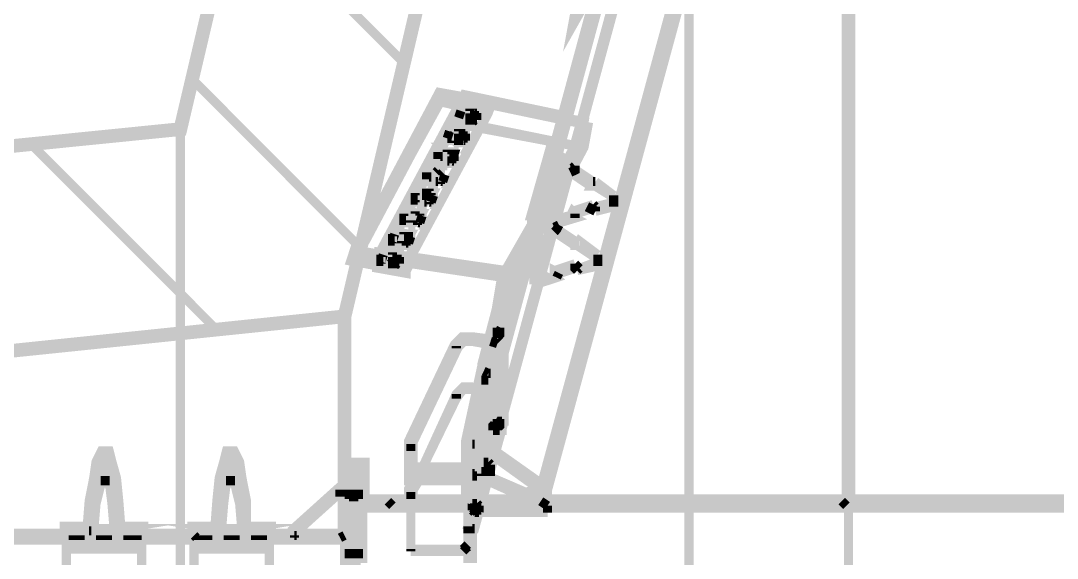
# Model space of a CAD drawing. Extents: x 0.1 to 11.6, y 0.3 to 16.2.
# Drawn here: x 7.853 to 8.611, y 12.102 to 12.494 of the extents above; entities that cross this region are included whole.
import ezdxf

# ---------------------------------------------------------------- set-up
doc = ezdxf.new("R2010")
doc.units = 0
doc.header["$MEASUREMENT"] = 0

msp = doc.modelspace()

# ---------------------------------------------------------------- linework, layer by layer
at = {"color": 0}
for points, const_width in [([(9.91835, 12.2217), (9.91835, 14.365), (9.16, 14.365), (9.16, 13.995), (8.34169, 13.995), (7.97, 12.415), (7.57167, 12.375), (7.57167, 11.8117), (7.97, 11.7717), (8.34169, 10.19), (9.16, 10.19), (9.16, 9.82167), (9.91835, 9.82167), (9.91835, 11.9633)], 0.01), ([(8.09, 12.2783), (8.45833, 13.8483)], 0.01), ([(8.19499, 12.1816), (8.19168, 12.1833), (8.18832, 12.195), (8.19, 12.1967), (8.55832, 13.5517), (8.56168, 13.5483)], 0.01), ([(8.55832, 13.5517), (8.55664, 13.5517), (8.18832, 12.195)], 0.01), ([(8.60499, 13.5167), (8.23335, 12.1533)], 0.006667), ([(8.23335, 12.1517), (8.60499, 13.515)], 0.006667), ([(8.60667, 13.515), (8.23503, 12.15)], 0.006667), ([(8.23503, 12.1517), (8.60499, 13.515)], 0.006667), ([(8.18668, 12.135), (8.55832, 13.5)], 0.006667), ([(8.19667, 12.1783), (8.55664, 13.5)], 0.006667), ([(8.23503, 12.1533), (8.41997, 12.8333)], 0.01), ([(8.23665, 12.1517), (8.42165, 12.8317)], 0.01), ([(8.45833, 12.1433), (8.45833, 12.185), (8.45833, 12.23), (8.45833, 12.2767), (8.45833, 12.3217), (8.45833, 12.3683), (8.45833, 12.4134), (8.45833, 12.4583), (8.45833, 12.5033), (8.45833, 12.5467), (8.45833, 12.5917), (8.45833, 12.635), (8.45833, 12.67)], 0.01), ([(8.13336, 12.4633), (8.00999, 12.5866)], 0.006667), ([(8.28168, 12.5384), (8.25999, 12.5), (8.26335, 12.5183)], 0.01), ([(8.34169, 11.6), (8.34169, 11.6483), (8.34169, 11.6967), (8.34169, 11.7467), (8.34169, 11.795), (8.34169, 11.845), (8.34169, 11.8933), (8.34169, 11.9434), (8.34169, 11.9933), (8.34169, 12.0433), (8.34169, 12.0933), (8.34169, 12.1433), (8.34169, 12.1934), (8.34169, 12.2416), (8.34169, 12.2917), (8.34169, 12.3417), (8.34169, 12.39), (8.34169, 12.44), (8.34169, 12.4883), (8.34169, 12.5367)], 0.006667), ([(8.10167, 12.3283), (7.97835, 12.4517)], 0.006667), ([(8.10335, 12.3333), (8.16, 12.44), (8.17833, 12.4367)], 0.01), ([(8.11664, 12.3233), (8.17833, 12.4383), (8.25, 12.4233)], 0.01), ([(8.11664, 12.3217), (8.17833, 12.4367)], 0.006667), ([(8.19499, 12.4267), (8.16, 12.435), (8.16, 12.44)], 0.006667), ([(8.17833, 12.4383), (8.17503, 12.42), (8.26497, 12.4017)], 0.006667), ([(8.17503, 12.4183), (8.17833, 12.4367)], 0.006667), ([(8.17833, 12.4367), (8.26665, 12.4183)], 0.006667), ([(8.17833, 12.4367), (8.19667, 12.4316)], 0.006667), ([(8.09668, 12.32), (8.16, 12.435)], 0.006667), ([(8.11501, 12.3167), (8.17665, 12.4316)], 0.006667), ([(8.11501, 12.315), (8.17665, 12.43)], 0.006667), ([(8.19667, 12.4316), (8.13499, 12.3184)], 0.006667), ([(8.19499, 12.4267), (8.13667, 12.3184), (8.19499, 12.4267), (8.19667, 12.4316)], 0.006667), ([(8.17503, 12.4283), (8.17333, 12.4233)], 0.006667), ([(8.17503, 12.4233), (8.17665, 12.43), (8.185, 12.4267)], 0.006667), ([(8.17503, 12.4233), (8.17665, 12.4283), (8.17503, 12.4283), (8.17503, 12.43), (8.17665, 12.43)], 0.006667), ([(8.17665, 12.4316), (8.19499, 12.4267)], 0.006667), ([(8.19499, 12.4267), (8.17665, 12.43), (8.17665, 12.4316)], 0.006667), ([(8.18332, 12.4217), (8.185, 12.4267), (8.17665, 12.4283)], 0.006667), ([(8.18164, 12.43), (8.18164, 12.4283)], 0.006667), ([(8.185, 12.4267), (8.185, 12.4283)], 0.006667), ([(8.13667, 12.3184), (8.19499, 12.4267)], 0.006667), ([(8.18332, 12.4217), (8.17503, 12.4233)], 0.006667), ([(8.17503, 12.4233), (8.185, 12.4217)], 0.006667), ([(8.26335, 12.4017), (8.17503, 12.4183), (8.17503, 12.42)], 0.006667), ([(8.18164, 12.4217), (8.18001, 12.4217)], 0.006667), ([(8.185, 12.4217), (8.18668, 12.4217), (8.185, 12.4217), (8.18332, 12.4217)], 0.006667), ([(8.18332, 12.42), (8.185, 12.4217)], 0.006667), ([(8.185, 12.4267), (8.185, 12.4217)], 0.006667), ([(8.18668, 12.4217), (8.18668, 12.4267)], 0.006667), ([(8.22168, 12.32), (8.26497, 12.4017), (8.26833, 12.42)], 0.006667), ([(8.26833, 12.42), (8.22835, 12.345)], 0.006667), ([(8.25, 12.4233), (8.26833, 12.42)], 0.006667), ([(7.97, 12.0933), (7.97, 12.1017), (7.97, 12.11), (7.97, 12.1183), (7.97, 12.1267), (7.97, 12.135), (7.97, 12.1433), (7.97, 12.1517), (7.97, 12.16), (7.97, 12.1683), (7.97, 12.1767), (7.97, 12.185), (7.97, 12.1917), (7.97, 12.2), (7.97, 12.2083), (7.97, 12.2167), (7.97, 12.2233), (7.97, 12.2317), (7.97, 12.2383), (7.97, 12.2467), (7.97, 12.2533), (7.97, 12.2617), (7.97, 12.2683), (7.97, 12.275), (7.97, 12.2817), (7.97, 12.2884), (7.97, 12.295), (7.97, 12.3017), (7.97, 12.3083), (7.97, 12.3133), (7.97, 12.32), (7.97, 12.3267), (7.97, 12.3317), (7.97, 12.3366), (7.97, 12.3433), (7.97, 12.3483), (7.97, 12.3533), (7.97, 12.3583), (7.97, 12.3617), (7.97, 12.3666), (7.97, 12.3717), (7.97, 12.375), (7.97, 12.38), (7.97, 12.3834), (7.97, 12.3867), (7.97, 12.39), (7.97, 12.3933), (7.97, 12.395), (7.97, 12.3983), (7.97, 12.4017), (7.97, 12.4033), (7.97, 12.405), (7.97, 12.4067), (7.97, 12.4083), (7.97, 12.41), (7.97, 12.4117), (7.97, 12.4134), (7.97, 12.415)], 0.006667), ([(8.16667, 12.4134), (8.16499, 12.4083)], 0.006667), ([(8.16667, 12.4083), (8.16835, 12.4134), (8.16667, 12.4134), (8.16667, 12.415), (8.16835, 12.415)], 0.006667), ([(8.16835, 12.41), (8.16835, 12.415), (8.17665, 12.4117)], 0.006667), ([(8.17665, 12.4067), (8.17665, 12.4117), (8.16835, 12.4134)], 0.006667), ([(8.17333, 12.415), (8.17333, 12.4134)], 0.006667), ([(8.17665, 12.4117), (8.17665, 12.4134)], 0.006667), ([(8.26665, 12.4183), (8.26335, 12.4017), (8.20335, 12.2884)], 0.006667), ([(8.26665, 12.4183), (8.20665, 12.3083)], 0.006667), ([(8.16, 12.3767), (8.16168, 12.3834), (8.16168, 12.3817), (8.16336, 12.3817), (8.16168, 12.3817), (8.16, 12.3817)], 0.006667), ([(8.16667, 12.4083), (8.16499, 12.4083), (8.16667, 12.4083), (8.16667, 12.41), (8.16835, 12.41)], 0.006667), ([(8.17665, 12.4067), (8.16667, 12.4083)], 0.006667), ([(8.16835, 12.41), (8.17665, 12.4067)], 0.006667), ([(8.17333, 12.4067), (8.17503, 12.4067)], 0.006667), ([(8.17665, 12.4067), (8.17665, 12.4117), (8.17833, 12.4117), (8.17665, 12.4117)], 0.006667), ([(8.17665, 12.405), (8.17665, 12.4067)], 0.006667), ([(8.17833, 12.4067), (8.17833, 12.4117)], 0.006667), ([(7.99669, 12.2683), (7.86165, 12.4033)], 0.006667), ([(8.15831, 12.3933), (8.16, 12.3983), (8.15831, 12.3983), (8.15831, 12.4), (8.16, 12.4)], 0.006667), ([(8.15831, 12.3983), (8.15831, 12.3933)], 0.006667), ([(8.16, 12.395), (8.16, 12.4), (8.16997, 12.3967)], 0.006667), ([(8.16835, 12.3917), (8.16835, 12.3967), (8.16, 12.3983)], 0.006667), ([(8.16499, 12.4), (8.16499, 12.3983)], 0.006667), ([(8.16835, 12.3967), (8.16835, 12.3983)], 0.006667), ([(8.24164, 12.395), (8.24333, 12.3983), (8.24333, 12.4)], 0.01), ([(8.24164, 12.3483), (8.24164, 12.4)], 0.006667), ([(8.24164, 12.3483), (8.24333, 12.3483), (8.24333, 12.3983), (8.24333, 12.3483), (8.24164, 12.345), (8.24164, 12.395)], 0.006667), ([(8.24333, 12.3983), (8.25836, 12.3883)], 0.006667), ([(8.15169, 12.3617), (8.15332, 12.3683), (8.15332, 12.3666), (8.155, 12.3666), (8.15332, 12.3666), (8.15169, 12.3666)], 0.006667), ([(8.15831, 12.3933), (8.15831, 12.395), (8.16, 12.395)], 0.006667), ([(8.16835, 12.3917), (8.15831, 12.3933)], 0.006667), ([(8.16, 12.395), (8.16835, 12.3917)], 0.006667), ([(8.16499, 12.3917), (8.16667, 12.3917)], 0.006667), ([(8.16835, 12.3917), (8.16997, 12.3967), (8.16835, 12.3967)], 0.006667), ([(8.16835, 12.39), (8.16835, 12.3917)], 0.006667), ([(8.16997, 12.3917), (8.16997, 12.3967)], 0.006667), ([(8.24164, 12.395), (8.25836, 12.385)], 0.006667), ([(8.15001, 12.3783), (8.15169, 12.3834), (8.15001, 12.3834), (8.15001, 12.385), (8.15169, 12.385)], 0.006667), ([(8.15001, 12.3834), (8.15001, 12.3783)], 0.006667), ([(8.15169, 12.38), (8.15169, 12.385), (8.16168, 12.3817)], 0.006667), ([(8.16, 12.3767), (8.16, 12.3817), (8.15169, 12.3834)], 0.006667), ([(8.15831, 12.385), (8.15668, 12.3834)], 0.006667), ([(8.16, 12.3817), (8.16168, 12.3834)], 0.006667), ([(8.25667, 12.3867), (8.25499, 12.3834), (8.27001, 12.3733)], 0.006667), ([(8.25836, 12.3883), (8.25836, 12.385), (8.25499, 12.3834)], 0.006667), ([(8.25836, 12.3883), (8.25667, 12.3867)], 0.006667), ([(8.25667, 12.3867), (8.27165, 12.3767)], 0.006667), ([(8.14333, 12.3467), (8.14501, 12.3533), (8.14501, 12.3517), (8.14665, 12.3517), (8.14501, 12.3517)], 0.006667), ([(8.15001, 12.3783), (8.15001, 12.38), (8.15169, 12.38)], 0.006667), ([(8.16, 12.3767), (8.15001, 12.3783)], 0.006667), ([(8.15169, 12.38), (8.16, 12.3767)], 0.006667), ([(8.15668, 12.3767), (8.15831, 12.3767)], 0.006667), ([(8.16, 12.375), (8.16, 12.3767)], 0.006667), ([(8.16168, 12.3767), (8.16336, 12.3817)], 0.006667), ([(8.27165, 12.3767), (8.27001, 12.3733), (8.27333, 12.3733)], 0.006667), ([(8.27165, 12.3767), (8.27333, 12.3767)], 0.006667), ([(8.27333, 12.3767), (8.27333, 12.3733), (8.28668, 12.365)], 0.006667), ([(8.27333, 12.3767), (8.28668, 12.3666)], 0.006667), ([(8.14333, 12.3633), (8.14333, 12.3683), (8.14165, 12.3683), (8.14165, 12.37), (8.14333, 12.37)], 0.006667), ([(8.14165, 12.3683), (8.14165, 12.3633)], 0.006667), ([(8.14333, 12.365), (8.14333, 12.37), (8.15332, 12.3683)], 0.006667), ([(8.15169, 12.3617), (8.15169, 12.3666), (8.14333, 12.3683)], 0.006667), ([(8.15001, 12.37), (8.15001, 12.3683)], 0.006667), ([(8.15332, 12.3666), (8.15332, 12.3683)], 0.006667), ([(8.22999, 12.3533), (8.22999, 12.3517), (8.23167, 12.355)], 0.01), ([(8.14333, 12.3633), (8.14165, 12.3633), (8.14165, 12.365), (8.14333, 12.365)], 0.006667), ([(8.14333, 12.365), (8.15169, 12.3617)], 0.006667), ([(8.15169, 12.3617), (8.14333, 12.3633)], 0.006667), ([(8.14833, 12.3617), (8.15001, 12.3617)], 0.006667), ([(8.15169, 12.36), (8.15169, 12.3617)], 0.006667), ([(8.15332, 12.3617), (8.155, 12.3666)], 0.006667), ([(8.25667, 12.355), (8.27165, 12.36)], 0.006667), ([(8.27165, 12.36), (8.27001, 12.3567), (8.27333, 12.355)], 0.006667), ([(8.27165, 12.36), (8.27333, 12.3583)], 0.006667), ([(8.28668, 12.3617), (8.28668, 12.3583), (8.27333, 12.355)], 0.006667), ([(8.28668, 12.3617), (8.27333, 12.3583)], 0.006667), ([(8.28668, 12.3666), (8.28668, 12.365), (8.28668, 12.3583)], 0.006667), ([(8.28668, 12.3666), (8.28668, 12.3617)], 0.006667), ([(8.13499, 12.3483), (8.13499, 12.3533), (8.13336, 12.3533), (8.13336, 12.355), (8.13499, 12.355), (8.13667, 12.355)], 0.006667), ([(8.13336, 12.3533), (8.13336, 12.3483)], 0.006667), ([(8.13499, 12.35), (8.13667, 12.355), (8.14501, 12.3533)], 0.006667), ([(8.14333, 12.3467), (8.14501, 12.3517), (8.13499, 12.3533)], 0.006667), ([(8.14165, 12.355), (8.14165, 12.3533)], 0.006667), ([(8.14501, 12.3517), (8.14501, 12.3533)], 0.006667), ([(8.22835, 12.3533), (8.22835, 12.345)], 0.01), ([(8.24501, 12.3417), (8.22999, 12.3517), (8.22999, 12.3017)], 0.006667), ([(8.23167, 12.355), (8.24669, 12.345)], 0.006667), ([(8.23167, 12.305), (8.23167, 12.355)], 0.006667), ([(8.24333, 12.3483), (8.25836, 12.3533), (8.25667, 12.355), (8.25499, 12.3517), (8.27001, 12.3567)], 0.006667), ([(8.25836, 12.35), (8.25836, 12.3533)], 0.006667), ([(8.27333, 12.355), (8.27333, 12.3583)], 0.006667), ([(8.13499, 12.3483), (8.13336, 12.3483), (8.13336, 12.35), (8.13499, 12.35)], 0.006667), ([(8.13499, 12.35), (8.14333, 12.3467)], 0.006667), ([(8.14333, 12.3467), (8.13499, 12.3483)], 0.006667), ([(8.13997, 12.3483), (8.13997, 12.3467)], 0.006667), ([(8.14333, 12.345), (8.14333, 12.3467)], 0.006667), ([(8.14501, 12.3467), (8.14665, 12.3517)], 0.006667), ([(8.22835, 12.345), (8.20833, 12.31)], 0.01), ([(8.24333, 12.3483), (8.22999, 12.3017), (8.22835, 12.3017)], 0.006667), ([(8.22835, 12.3017), (8.24164, 12.3483)], 0.006667), ([(8.22835, 12.345), (8.22835, 12.3017)], 0.006667), ([(8.23167, 12.305), (8.22999, 12.3017), (8.22999, 12.3517)], 0.006667), ([(8.24164, 12.345), (8.25836, 12.35), (8.25499, 12.3517)], 0.006667), ([(8.24669, 12.345), (8.24501, 12.3417), (8.24333, 12.34)], 0.006667), ([(8.24669, 12.345), (8.24333, 12.3433)], 0.006667), ([(8.12668, 12.3383), (8.125, 12.3333)], 0.006667), ([(8.12668, 12.335), (8.12831, 12.34), (8.13667, 12.3383)], 0.006667), ([(8.12668, 12.3333), (8.12668, 12.3383), (8.12668, 12.34), (8.12831, 12.34)], 0.006667), ([(8.13499, 12.3317), (8.13667, 12.3366), (8.12668, 12.3383)], 0.006667), ([(8.13336, 12.34), (8.13336, 12.3383)], 0.006667), ([(8.13667, 12.3317), (8.13667, 12.3383), (8.13667, 12.3366), (8.13835, 12.3366), (8.13667, 12.3366)], 0.006667), ([(8.13667, 12.3366), (8.13667, 12.3383)], 0.006667), ([(8.13667, 12.3317), (8.13835, 12.3366)], 0.006667), ([(8.24333, 12.3433), (8.24333, 12.34), (8.25836, 12.33)], 0.006667), ([(8.24333, 12.3433), (8.25836, 12.3333)], 0.006667), ([(8.09831, 12.325), (8.10335, 12.3333)], 0.006667), ([(8.12668, 12.3333), (8.125, 12.3333), (8.125, 12.335), (8.12668, 12.335)], 0.006667), ([(8.12668, 12.335), (8.13667, 12.3317)], 0.006667), ([(8.13499, 12.3317), (8.12668, 12.3333)], 0.006667), ([(8.13167, 12.3333), (8.13167, 12.3317)], 0.006667), ([(8.13667, 12.3317), (8.13499, 12.3317)], 0.006667), ([(8.13499, 12.33), (8.13499, 12.3317)], 0.006667), ([(8.26167, 12.3333), (8.25836, 12.3333), (8.25836, 12.33), (8.25999, 12.33)], 0.006667), ([(8.27501, 12.3233), (8.26167, 12.3333), (8.25999, 12.33), (8.27501, 12.32)], 0.006667), ([(8.11833, 12.3233), (8.11664, 12.3184)], 0.006667), ([(8.11833, 12.32), (8.12001, 12.325), (8.12831, 12.3233)], 0.006667), ([(8.11833, 12.3184), (8.12001, 12.3233), (8.11833, 12.3233), (8.11833, 12.325), (8.12001, 12.325)], 0.006667), ([(8.12668, 12.3167), (8.12831, 12.3217), (8.12001, 12.3233)], 0.006667), ([(8.12831, 12.3167), (8.12831, 12.3233), (8.12999, 12.3217), (8.12831, 12.3217)], 0.006667), ([(8.125, 12.325), (8.125, 12.3233)], 0.006667), ([(8.12831, 12.3217), (8.12831, 12.3233)], 0.006667), ([(8.12999, 12.3167), (8.12999, 12.3217)], 0.006667), ([(8.22168, 12.32), (8.20503, 12.2884)], 0.01), ([(8.27501, 12.3233), (8.27501, 12.32), (8.27501, 12.315)], 0.006667), ([(8.27501, 12.3233), (8.27501, 12.3184)], 0.006667), ([(8.11833, 12.3184), (8.11664, 12.3184), (8.11664, 12.32), (8.11833, 12.32)], 0.006667), ([(8.11833, 12.32), (8.12831, 12.3167)], 0.006667), ([(8.12668, 12.3167), (8.11833, 12.3184)], 0.006667), ([(8.125, 12.3184), (8.12332, 12.3167)], 0.006667), ([(8.12831, 12.3167), (8.12999, 12.3167), (8.12831, 12.3167), (8.12668, 12.3167)], 0.006667), ([(8.12668, 12.315), (8.12831, 12.3167)], 0.006667), ([(8.13667, 12.3184), (8.13336, 12.3117)], 0.01), ([(8.24333, 12.3117), (8.25836, 12.3167)], 0.006667), ([(8.25836, 12.3167), (8.25836, 12.3133), (8.25999, 12.3117)], 0.006667), ([(8.25836, 12.3167), (8.26167, 12.3133)], 0.006667), ([(8.27501, 12.3184), (8.27501, 12.315), (8.25999, 12.3117)], 0.006667), ([(8.27501, 12.3184), (8.26167, 12.3133)], 0.006667), ([(8.20665, 12.265), (8.20665, 12.2783), (8.19835, 12.2483), (8.19667, 12.2483), (8.19336, 12.2483), (8.20167, 12.28), (8.20503, 12.2783), (8.20665, 12.2783)], 0.01), ([(8.22999, 12.3017), (8.24501, 12.3066), (8.24333, 12.3083)], 0.006667), ([(8.23167, 12.305), (8.24669, 12.31), (8.24333, 12.3117), (8.24333, 12.3083), (8.25836, 12.3133)], 0.006667), ([(8.24501, 12.3066), (8.24669, 12.31)], 0.006667), ([(8.25999, 12.3117), (8.26167, 12.3133)], 0.006667), ([(7.72, 12.24), (8.09, 12.2783), (8.09, 12.2767), (8.09, 12.275), (8.09, 12.2733), (8.09, 12.2717), (8.09, 12.27), (8.09, 12.2683), (8.09, 12.2667), (8.09, 12.265), (8.09, 12.2633), (8.09, 12.2617), (8.09, 12.2584), (8.09, 12.2567), (8.09, 12.255), (8.09, 12.2517), (8.09, 12.25), (8.09, 12.2467), (8.09, 12.2433), (8.09, 12.2416), (8.09, 12.2383), (8.09, 12.235), (8.09, 12.2317), (8.09, 12.2283), (8.09, 12.225), (8.09, 12.2217), (8.09, 12.2183), (8.09, 12.215), (8.09, 12.2116), (8.09, 12.2067), (8.09, 12.2033), (8.09, 12.2), (8.09, 12.195), (8.09, 12.1917), (8.09, 12.1867), (8.09, 12.1833), (8.09, 12.1783), (8.09, 12.1733), (8.09, 12.17), (8.09, 12.165), (8.09, 12.16), (8.09, 12.155), (8.09, 12.1517)], 0.01), ([(8.18332, 12.1233), (8.20503, 12.2017), (8.20503, 12.2783)], 0.006667), ([(8.20167, 12.28), (8.20167, 12.2017)], 0.006667), ([(8.20503, 12.2783), (8.20503, 12.2017)], 0.006667), ([(8.13835, 12.1667), (8.13835, 12.1833), (8.13835, 12.185), (8.13835, 12.1867), (8.17165, 12.2567), (8.17665, 12.2617), (8.18332, 12.2617), (8.19667, 12.26)], 0.01), ([(8.20167, 12.2567), (8.18332, 12.26), (8.18332, 12.2617)], 0.006667), ([(8.19835, 12.2617), (8.20167, 12.2617)], 0.006667), ([(8.20335, 12.2667), (8.19997, 12.2683)], 0.006667), ([(8.20167, 12.2617), (8.20335, 12.26)], 0.006667), ([(8.20503, 12.2667), (8.20335, 12.2667)], 0.006667), ([(8.20503, 12.2017), (8.20665, 12.2017), (8.20665, 12.265)], 0.006667), ([(8.18332, 12.26), (8.17665, 12.26), (8.17165, 12.255), (8.13835, 12.185), (8.13835, 12.1867)], 0.006667), ([(8.17165, 12.255), (8.17165, 12.2567)], 0.006667), ([(8.20167, 12.2584), (8.18001, 12.18)], 0.006667), ([(8.18001, 12.1783), (8.20167, 12.2567), (8.20167, 12.2584)], 0.006667), ([(8.19667, 12.26), (8.20167, 12.2584)], 0.006667), ([(8.185, 12.185), (8.18332, 12.185), (8.19667, 12.2483), (8.18332, 12.1867), (8.18332, 12.185), (8.18332, 12.1433), (8.18001, 12.1433), (8.18001, 12.185), (8.18001, 12.1867), (8.19336, 12.2483)], 0.01), ([(8.19835, 12.2483), (8.185, 12.185), (8.185, 12.1634)], 0.01), ([(8.19499, 12.2367), (8.19168, 12.2383)], 0.006667), ([(8.19, 12.2317), (8.19336, 12.2317)], 0.006667), ([(8.19336, 12.2317), (8.19499, 12.2317)], 0.006667), ([(8.19667, 12.2367), (8.19499, 12.2367)], 0.006667), ([(8.18332, 12.225), (8.17665, 12.225), (8.17165, 12.2183), (8.13835, 12.15), (8.13835, 12.1517)], 0.006667), ([(8.14333, 12.16), (8.17165, 12.2217), (8.17665, 12.2267), (8.18332, 12.2267), (8.20167, 12.2233), (8.18001, 12.145)], 0.006667), ([(8.18001, 12.1433), (8.20167, 12.2217), (8.20167, 12.2233)], 0.006667), ([(8.20167, 12.2217), (8.18332, 12.225), (8.18332, 12.2267)], 0.006667), ([(8.17165, 12.2183), (8.17165, 12.2217)], 0.006667), ([(8.20167, 12.2017), (8.18001, 12.125), (8.18332, 12.1233)], 0.006667), ([(8.18332, 12.1233), (8.185, 12.1233), (8.20665, 12.2017)], 0.006667), ([(8.18332, 12.1233), (8.20503, 12.2017)], 0.006667), ([(8.20335, 12.2), (8.19997, 12.2017)], 0.006667), ([(8.20167, 12.2017), (8.20503, 12.2017)], 0.006667), ([(8.22499, 12.1467), (8.23503, 12.15), (8.23665, 12.15), (8.23665, 12.1517), (8.23665, 12.1533), (8.23503, 12.1533), (8.19499, 12.1816), (8.19, 12.1967)], 0.01), ([(8.19835, 12.195), (8.20167, 12.195)], 0.006667), ([(8.20167, 12.195), (8.20335, 12.195)], 0.006667), ([(8.20503, 12.2), (8.20335, 12.2)], 0.006667), ([(8.18001, 12.1867), (8.18001, 12.125)], 0.006667), ([(8.18332, 12.1867), (8.18332, 12.1233)], 0.006667), ([(7.92503, 12.1217), (7.92333, 12.1433), (7.92165, 12.16), (7.91835, 12.1717), (7.91667, 12.1783), (7.91336, 12.1783), (7.91, 12.1717), (7.90831, 12.16), (7.905, 12.1433), (7.90332, 12.1217)], 0.01), ([(8.01665, 12.1217), (8.01665, 12.1433), (8.01335, 12.16), (8.01167, 12.1717), (8.00836, 12.1783), (8.00499, 12.1783), (8.00331, 12.1717), (8, 12.16), (7.99832, 12.1433), (7.99669, 12.1217)], 0.01), ([(8.13835, 12.18), (8.13835, 12.1816), (8.13835, 12.1833), (8.13835, 12.185)], 0.006667), ([(8.18332, 12.185), (8.185, 12.185)], 0.006667), ([(8.19168, 12.1833), (8.23335, 12.1533), (8.23335, 12.1517), (8.23503, 12.1517), (8.23335, 12.1517), (8.22331, 12.1483)], 0.01), ([(8.19168, 12.1617), (8.19667, 12.1783)], 0.01), ([(7.92333, 12.1217), (7.92165, 12.1417), (7.91997, 12.155), (7.91667, 12.165), (7.91499, 12.1683), (7.91168, 12.165), (7.91, 12.155), (7.90668, 12.1417), (7.905, 12.1217)], 0.01), ([(8.01665, 12.1217), (8.01497, 12.1417), (8.01167, 12.155), (8.00999, 12.165), (8.00667, 12.1683), (8.00499, 12.165), (8.00168, 12.155), (8, 12.1417), (7.99832, 12.1217)], 0.01), ([(8.10335, 12.1617), (8.09668, 12.1667), (8.09332, 12.17)], 0.006667), ([(8.19499, 12.1717), (8.19168, 12.1717)], 0.006667), ([(8.19667, 12.17), (8.19499, 12.1717)], 0.006667), ([(7.91835, 12.1583), (7.91499, 12.1617), (7.91336, 12.1617), (7.91168, 12.1583)], 0.01), ([(8.00999, 12.1583), (8.00836, 12.1617), (8.00667, 12.1617), (8.00331, 12.1583)], 0.01), ([(8.185, 12.1634), (8.18332, 12.1634)], 0.006667), ([(8.23335, 12.1433), (8.18668, 12.1634), (8.185, 12.1634)], 0.01), ([(8.185, 12.1634), (8.185, 12.1233)], 0.006667), ([(8.18668, 12.1634), (8.18668, 12.1617)], 0.006667), ([(8.19, 12.165), (8.19336, 12.165)], 0.006667), ([(8.19336, 12.165), (8.19499, 12.165)], 0.006667), ([(7.91168, 12.1583), (7.91835, 12.1583)], 0.01), ([(7.91835, 12.1583), (7.91667, 12.1583), (7.91499, 12.1583), (7.91336, 12.1583), (7.91168, 12.1583)], 0.006667), ([(8.00331, 12.1583), (8.00999, 12.1583)], 0.01), ([(8.00999, 12.1583), (8.00836, 12.1583), (8.00667, 12.1583), (8.00499, 12.1583), (8.00331, 12.1583)], 0.006667), ([(8.13835, 12.1433), (8.13835, 12.1483), (8.13835, 12.15), (8.13835, 12.1517), (8.14333, 12.16)], 0.01), ([(8.18668, 12.1617), (8.18332, 12.1617)], 0.006667), ([(8.19168, 12.1617), (8.185, 12.1367), (8.18668, 12.135), (8.22499, 12.1467)], 0.006667), ([(8.23833, 12.1383), (8.18668, 12.1617)], 0.006667), ([(8.05333, 12.1183), (8.05333, 12.1217), (8.08664, 12.1517), (8.09, 12.1517)], 0.01), ([(8.05333, 12.12), (8.08664, 12.15)], 0.006667), ([(8.08664, 12.1517), (8.08664, 12.15), (8.09, 12.15)], 0.006667), ([(8.09, 12.0667), (8.09, 12.0684), (8.09, 12.0733), (8.09, 12.0783), (8.09, 12.0833), (8.09, 12.0883), (8.09, 12.0933), (8.09, 12.0983), (8.09, 12.1033), (8.09, 12.1083), (8.09, 12.1133), (8.09, 12.1183), (8.09, 12.1217), (8.09, 12.1267), (8.09, 12.1317), (8.09, 12.1367), (8.09, 12.1417), (8.09, 12.1467), (8.09, 12.1517)], 0.006667), ([(8.09668, 12.1483), (8.09, 12.1483)], 0.006667), ([(8.09668, 12.1433), (8.09668, 12.145), (8.09668, 12.1467), (8.09668, 12.1483), (8.09668, 12.15)], 0.006667), ([(8.10335, 12.1483), (8.09668, 12.1483)], 0.006667), ([(8.13835, 12.145), (8.13835, 12.1467), (8.13835, 12.1483), (8.13835, 12.15)], 0.006667), ([(8.22331, 12.1483), (8.185, 12.1367)], 0.006667), ([(8.23335, 12.1517), (8.23503, 12.1517)], 0.01), ([(8.09, 12.1417), (8.09668, 12.1417), (8.10335, 12.1417)], 0.006667), ([(9.61165, 12.1433), (8.09668, 12.1433), (8.09668, 12.14)], 0.01), ([(8.09668, 12.095), (8.09668, 12.0967), (8.09668, 12.1), (8.09668, 12.1017), (8.09668, 12.1033), (8.09668, 12.1067), (8.09668, 12.1083), (8.09668, 12.1117), (8.09668, 12.1133), (8.09668, 12.115), (8.09668, 12.1183), (8.09668, 12.12), (8.09668, 12.1217), (8.09668, 12.1233), (8.09668, 12.125), (8.09668, 12.1283), (8.09668, 12.13), (8.09668, 12.1317), (8.09668, 12.1334), (8.09668, 12.135), (8.09668, 12.1367), (8.09668, 12.1383), (8.09668, 12.14), (9.61165, 12.14)], 0.01), ([(8.10335, 12.1433), (8.10499, 12.1433)], 0.01), ([(8.10335, 12.0983), (8.10335, 12.1), (8.10335, 12.1033), (8.10335, 12.105), (8.10335, 12.1083), (8.10335, 12.11), (8.10335, 12.1133), (8.10335, 12.115), (8.10335, 12.1183), (8.10335, 12.12), (8.10335, 12.1217), (8.10335, 12.1233), (8.10335, 12.1267), (8.10335, 12.1283), (8.10335, 12.13), (8.10335, 12.1317), (8.10335, 12.1334), (8.10335, 12.135), (8.10335, 12.1367), (8.10335, 12.1383), (8.10335, 12.14), (8.10335, 12.1417), (8.10335, 12.1433)], 0.006667), ([(8.125, 12.14), (8.12169, 12.1433)], 0.006667), ([(8.13835, 12.1083), (8.13835, 12.1433)], 0.006667), ([(8.18001, 12.1433), (8.18164, 12.1433)], 0.01), ([(8.18001, 12.1433), (8.18001, 12.1417), (8.18001, 12.14), (8.18001, 12.1383), (8.18001, 12.1367), (8.18001, 12.135), (8.18001, 12.1334), (8.18001, 12.1317), (8.18001, 12.13), (8.18001, 12.1283), (8.18001, 12.1267), (8.18001, 12.1233), (8.18001, 12.1217), (8.18001, 12.12), (8.18001, 12.1183), (8.18001, 12.115), (8.18001, 12.1133), (8.18001, 12.11), (8.18001, 12.1083), (8.18001, 12.105), (8.18001, 12.1033), (8.18001, 12.1), (8.18001, 12.0983)], 0.006667), ([(8.18332, 12.1433), (8.185, 12.1433)], 0.01), ([(8.18332, 12.1433), (8.18332, 12.1417), (8.18332, 12.14), (8.18332, 12.1383), (8.18332, 12.1367), (8.18332, 12.135), (8.18332, 12.1334), (8.18332, 12.1317), (8.18332, 12.13), (8.18332, 12.1283), (8.18332, 12.1267), (8.18332, 12.1233), (8.18332, 12.1217), (8.18332, 12.12), (8.18332, 12.1183), (8.18332, 12.115), (8.18332, 12.1133), (8.18332, 12.11), (8.18332, 12.1083), (8.18332, 12.105), (8.18332, 12.1033), (8.18332, 12.1), (8.18332, 12.0983)], 0.006667), ([(8.18668, 12.1417), (8.18332, 12.1417)], 0.006667), ([(8.18332, 12.14), (8.18668, 12.1383)], 0.006667), ([(8.18832, 12.14), (8.18668, 12.1417)], 0.006667), ([(8.23833, 12.14), (8.23335, 12.1433)], 0.006667), ([(8.23833, 12.14), (8.23833, 12.1383), (8.23833, 12.135)], 0.006667), ([(8.45665, 12.14), (8.45335, 12.1433)], 0.006667), ([(8.45833, 12.0433), (8.45833, 12.0467), (8.45833, 12.0933), (8.45833, 12.1383), (8.45833, 12.1433)], 0.006667), ([(8.18332, 12.1383), (8.18668, 12.135)], 0.006667), ([(8.18332, 12.1367), (8.185, 12.135)], 0.006667), ([(8.185, 12.135), (8.18832, 12.135)], 0.006667), ([(8.23833, 12.1383), (8.18668, 12.1383), (8.18668, 12.135)], 0.006667), ([(8.18668, 12.135), (8.23833, 12.135)], 0.006667), ([(7.88667, 12.1217), (7.88667, 12.1233), (7.90332, 12.1233)], 0.01), ([(7.92503, 12.1233), (7.94168, 12.1233), (7.94168, 12.1217)], 0.01), ([(7.97999, 12.1217), (7.97999, 12.1233), (7.99669, 12.1233)], 0.01), ([(8.01665, 12.1233), (8.035, 12.1233), (8.035, 12.1217)], 0.01), ([(8.18332, 12.1233), (8.18001, 12.1233), (8.18001, 12.125)], 0.006667), ([(7.88667, 12.1183), (7.88667, 12.12)], 0.01), ([(7.88667, 12.1183), (7.88667, 12.1166), (7.88667, 12.115), (7.88667, 12.1133), (7.88667, 12.1117), (7.88667, 12.11), (7.94168, 12.11), (7.94168, 12.1117), (7.94168, 12.1133), (7.94168, 12.115), (7.94168, 12.1166), (7.94168, 12.1183)], 0.006667), ([(7.88667, 12.1183), (7.94168, 12.1183)], 0.006667), ([(7.89165, 12.1183), (7.89165, 12.1166)], 0.006667), ([(7.89665, 12.1166), (7.89665, 12.1183)], 0.006667), ([(7.90332, 12.1217), (7.905, 12.1217), (7.90668, 12.1217)], 0.01), ([(7.905, 12.1217), (7.90332, 12.1217)], 0.006667), ([(7.905, 12.1217), (7.90668, 12.1217)], 0.01), ([(7.92333, 12.1217), (7.92165, 12.1217), (7.91997, 12.1217), (7.91835, 12.1217), (7.91667, 12.1217), (7.91499, 12.1217), (7.91336, 12.1217), (7.91168, 12.1217), (7.91, 12.1217), (7.90831, 12.1217), (7.90668, 12.1217)], 0.006667), ([(7.91168, 12.1183), (7.91168, 12.1166)], 0.006667), ([(7.91667, 12.1166), (7.91667, 12.1183)], 0.006667), ([(7.92333, 12.1217), (7.92503, 12.1217)], 0.01), ([(7.93164, 12.1183), (7.93164, 12.1166)], 0.006667), ([(7.93832, 12.1166), (7.93832, 12.1183)], 0.006667), ([(7.94168, 12.1183), (7.94168, 12.12)], 0.01), ([(7.97999, 12.1183), (7.97999, 12.12)], 0.01), ([(7.98167, 12.1166), (7.97999, 12.1183)], 0.006667), ([(7.97999, 12.1183), (7.97999, 12.1166), (7.97999, 12.115), (7.97999, 12.1133), (7.97999, 12.1117), (7.97999, 12.11), (8.035, 12.11), (8.035, 12.1117), (8.035, 12.1133), (8.035, 12.115), (8.035, 12.1166), (8.035, 12.1183)], 0.006667), ([(7.97999, 12.1183), (8.035, 12.1183)], 0.006667), ([(7.98335, 12.1183), (7.98335, 12.1166)], 0.006667), ([(7.99001, 12.1166), (7.99001, 12.1183)], 0.006667), ([(7.99669, 12.1217), (7.99832, 12.1217)], 0.01), ([(7.99832, 12.1217), (8.01665, 12.1217)], 0.006667), ([(8.00499, 12.1183), (8.00499, 12.1166)], 0.006667), ([(8.00999, 12.1166), (8.00999, 12.1183)], 0.006667), ([(8.01665, 12.1217), (8.01833, 12.1217)], 0.01), ([(8.02501, 12.1183), (8.02501, 12.1166)], 0.006667), ([(8.03, 12.1166), (8.03, 12.1183)], 0.006667), ([(8.035, 12.1183), (8.035, 12.12)], 0.01), ([(8.05333, 12.1183), (8.05501, 12.1183)], 0.006667), ([(8.05333, 12.1183), (8.08664, 12.1183), (8.08832, 12.1183)], 0.006667), ([(8.05333, 12.1166), (8.08664, 12.1166), (8.08664, 12.1183)], 0.006667), ([(8.05333, 12.1166), (8.05333, 12.1183)], 0.006667), ([(8.09, 12.1183), (8.08664, 12.1166)], 0.006667), ([(8.08832, 12.1183), (8.09, 12.1217)], 0.01), ([(8.09, 12.12), (8.09, 12.1183)], 0.01), ([(8.09, 12.0983), (8.09, 12.1), (8.09, 12.1017), (8.09, 12.1033), (8.09, 12.105), (8.09, 12.1067), (8.09, 12.1083), (8.09, 12.11), (8.09, 12.1117), (8.09, 12.1133), (8.09, 12.115), (8.09, 12.1166), (8.09, 12.1183)], 0.006667), ([(8.095, 12.095), (8.095, 12.0967), (8.095, 12.0983), (8.095, 12.1), (8.095, 12.1017), (8.095, 12.1033), (8.095, 12.105), (8.095, 12.1067), (8.095, 12.1083), (8.095, 12.11), (8.095, 12.1117), (8.095, 12.1133), (8.095, 12.115), (8.095, 12.1166)], 0.01), ([(8.18332, 12.1233), (8.185, 12.1233)], 0.006667), ([(7.88667, 12.1133), (7.94168, 12.1133)], 0.006667), ([(7.88667, 12.11), (7.94168, 12.11)], 0.006667), ([(7.88667, 12.0967), (7.88667, 12.1), (7.88667, 12.1017), (7.88667, 12.1033), (7.88667, 12.105), (7.88667, 12.1067), (7.88667, 12.1083), (7.88667, 12.11)], 0.006667), ([(7.89165, 12.1166), (7.89165, 12.115)], 0.006667), ([(7.89665, 12.115), (7.89665, 12.1166)], 0.006667), ([(7.91168, 12.1166), (7.91168, 12.115)], 0.006667), ([(7.91667, 12.115), (7.91667, 12.1166)], 0.006667), ([(7.93164, 12.1166), (7.93164, 12.115)], 0.006667), ([(7.93832, 12.115), (7.93832, 12.1166)], 0.006667), ([(7.94168, 12.0967), (7.94168, 12.1), (7.94168, 12.1017), (7.94168, 12.1033), (7.94168, 12.105), (7.94168, 12.1067), (7.94168, 12.1083), (7.94168, 12.11)], 0.006667), ([(7.97999, 12.1133), (8.035, 12.1133)], 0.006667), ([(7.97999, 12.11), (8.035, 12.11)], 0.006667), ([(7.97999, 12.0967), (7.97999, 12.1), (7.97999, 12.1017), (7.97999, 12.1033), (7.97999, 12.105), (7.97999, 12.1067), (7.97999, 12.1083), (7.97999, 12.11)], 0.006667), ([(7.98335, 12.1166), (7.98335, 12.115)], 0.006667), ([(7.99001, 12.115), (7.99001, 12.1166)], 0.006667), ([(8.00499, 12.1166), (8.00499, 12.115)], 0.006667), ([(8.00999, 12.115), (8.00999, 12.1166)], 0.006667), ([(8.02501, 12.1166), (8.02501, 12.115)], 0.006667), ([(8.03, 12.115), (8.03, 12.1166)], 0.006667), ([(8.035, 12.0967), (8.035, 12.1), (8.035, 12.1017), (8.035, 12.1033), (8.035, 12.105), (8.035, 12.1067), (8.035, 12.1083), (8.035, 12.11)], 0.006667), ([(8.18001, 12.1117), (8.17665, 12.1083)], 0.006667), ([(8.18001, 12.11), (8.17665, 12.1067)], 0.006667), ([(7.88667, 12.1083), (7.94168, 12.1083)], 0.006667), ([(7.97999, 12.1083), (8.035, 12.1083)], 0.006667), ([(8.09668, 12.105), (8.09, 12.105)], 0.006667), ([(8.10335, 12.105), (8.09668, 12.105)], 0.006667), ([(8.17665, 12.1083), (8.13835, 12.1083)], 0.006667), ([(8.13835, 12.1067), (8.17665, 12.1067), (8.17665, 12.1083)], 0.006667), ([(8.13835, 12.1067), (8.13835, 12.1083)], 0.006667)]:
    msp.add_lwpolyline(points, dxfattribs=dict(at, const_width=const_width))
for points, const_width in [([(8.17503, 12.4233), (8.17333, 12.4233), (8.17503, 12.425), (8.17503, 12.4233)], 0.006667), ([(8.18332, 12.4283), (8.185, 12.4283), (8.185, 12.43), (8.18332, 12.43), (8.18164, 12.43), (8.18164, 12.4283), (8.18332, 12.4283)], 0.01), ([(8.18332, 12.4283), (8.185, 12.4283), (8.185, 12.4267), (8.18332, 12.4267), (8.18164, 12.4267), (8.18164, 12.4283), (8.18332, 12.4283)], 0.006667), ([(8.18332, 12.4217), (8.18332, 12.42), (8.18164, 12.42), (8.18001, 12.4217), (8.18164, 12.4217), (8.18332, 12.4217)], 0.006667), ([(8.18332, 12.4233), (8.18332, 12.4217), (8.185, 12.4217), (8.18332, 12.4217), (8.18164, 12.4217), (8.18164, 12.4233), (8.18332, 12.4233)], 0.006667), ([(8.185, 12.4267), (8.18668, 12.4267), (8.185, 12.4267)], 0.006667), ([(8.17503, 12.4134), (8.17665, 12.4134), (8.17665, 12.415), (8.17503, 12.415), (8.17333, 12.415), (8.17333, 12.4134), (8.17503, 12.4134)], 0.01), ([(8.17503, 12.4134), (8.17333, 12.4134), (8.17333, 12.4117), (8.17503, 12.4117), (8.17665, 12.4117), (8.17503, 12.4134)], 0.006667), ([(8.17503, 12.4067), (8.17665, 12.405), (8.17503, 12.405), (8.17333, 12.405), (8.17333, 12.4067), (8.17503, 12.4067)], 0.006667), ([(8.17503, 12.4083), (8.17503, 12.4067), (8.17665, 12.4067), (8.17503, 12.4067), (8.17333, 12.4067), (8.17333, 12.4083), (8.17503, 12.4083)], 0.006667), ([(8.17665, 12.4067), (8.17833, 12.4067), (8.17665, 12.4067)], 0.006667), ([(8.16667, 12.3983), (8.16835, 12.3983), (8.16835, 12.4), (8.16667, 12.4), (8.16499, 12.4), (8.16667, 12.3983)], 0.01), ([(8.16667, 12.3983), (8.16835, 12.3983), (8.16835, 12.3967), (8.16667, 12.3967), (8.16499, 12.3967), (8.16499, 12.3983), (8.16667, 12.3983)], 0.006667), ([(8.22835, 12.3533), (8.22999, 12.3533), (8.24333, 12.4), (8.24164, 12.4), (8.22835, 12.3533)], 0.01), ([(8.16667, 12.3933), (8.16835, 12.3917), (8.16667, 12.3917), (8.16499, 12.3917), (8.16499, 12.3933), (8.16667, 12.3933)], 0.006667), ([(8.16667, 12.3917), (8.16835, 12.3917), (8.16835, 12.39), (8.16667, 12.39), (8.16499, 12.39), (8.16499, 12.3917), (8.16667, 12.3917)], 0.006667), ([(8.16835, 12.3917), (8.16997, 12.3917), (8.16835, 12.3917)], 0.006667), ([(8.15831, 12.3834), (8.16, 12.3834), (8.16168, 12.3834), (8.16, 12.3834), (8.16, 12.385), (8.15831, 12.385), (8.15831, 12.3834)], 0.01), ([(8.16, 12.3834), (8.16, 12.3817), (8.15831, 12.3817), (8.15668, 12.3817), (8.15668, 12.3834), (8.15831, 12.3834), (8.16, 12.3834)], 0.006667), ([(8.15831, 12.3783), (8.16, 12.3767), (8.15831, 12.3767), (8.15668, 12.3767), (8.15668, 12.3783), (8.15831, 12.3783)], 0.006667), ([(8.15831, 12.3767), (8.16, 12.3767), (8.16, 12.375), (8.15831, 12.375), (8.15668, 12.375), (8.15668, 12.3767), (8.15831, 12.3767)], 0.006667), ([(8.16, 12.3767), (8.16168, 12.3767), (8.16, 12.3767)], 0.006667), ([(8.15169, 12.3683), (8.15332, 12.3683), (8.15332, 12.37), (8.15169, 12.37), (8.15001, 12.37), (8.15001, 12.3683), (8.15169, 12.3683)], 0.01), ([(8.15169, 12.3683), (8.15169, 12.3666), (8.15332, 12.3666), (8.15169, 12.3666), (8.15001, 12.3666), (8.15001, 12.3683), (8.15169, 12.3683)], 0.006667), ([(8.15001, 12.3633), (8.15169, 12.3633), (8.15169, 12.3617), (8.15001, 12.3617), (8.14833, 12.3617), (8.14833, 12.3633), (8.15001, 12.3633)], 0.006667), ([(8.15001, 12.3617), (8.15169, 12.3617), (8.15169, 12.36), (8.15001, 12.36), (8.14833, 12.36), (8.14833, 12.3617), (8.15001, 12.3617)], 0.006667), ([(8.15169, 12.3617), (8.15332, 12.3617), (8.15169, 12.3617)], 0.006667), ([(8.14333, 12.3533), (8.14501, 12.3533), (8.14501, 12.355), (8.14333, 12.355), (8.14165, 12.355), (8.14165, 12.3533), (8.14333, 12.3533)], 0.01), ([(8.14333, 12.3533), (8.14501, 12.3517), (8.14333, 12.3517), (8.14165, 12.3517), (8.14165, 12.3533), (8.14333, 12.3533)], 0.006667), ([(8.14165, 12.3483), (8.14333, 12.3483), (8.14333, 12.3467), (8.14165, 12.3467), (8.13997, 12.3467), (8.13997, 12.3483), (8.14165, 12.3483)], 0.006667), ([(8.14165, 12.3467), (8.14333, 12.3467), (8.14333, 12.345), (8.14165, 12.345), (8.13997, 12.345), (8.13997, 12.3467), (8.14165, 12.3467)], 0.006667), ([(8.14333, 12.3467), (8.14501, 12.3467), (8.14333, 12.3467)], 0.006667), ([(8.13499, 12.3383), (8.13667, 12.3383), (8.13667, 12.34), (8.13499, 12.34), (8.13336, 12.34), (8.13336, 12.3383), (8.13499, 12.3383)], 0.01), ([(8.13499, 12.3383), (8.13667, 12.3383), (8.13667, 12.3366), (8.13499, 12.3366), (8.13336, 12.3366), (8.13336, 12.3383), (8.13499, 12.3383)], 0.006667), ([(8.13499, 12.3333), (8.13499, 12.3317), (8.13336, 12.3317), (8.13167, 12.3317), (8.13167, 12.3333), (8.13336, 12.3333), (8.13499, 12.3333)], 0.006667), ([(8.13336, 12.3317), (8.13499, 12.3317), (8.13499, 12.33), (8.13336, 12.33), (8.13167, 12.33), (8.13167, 12.3317), (8.13336, 12.3317)], 0.006667), ([(8.09668, 12.32), (8.09831, 12.325), (8.13499, 12.3184), (8.13336, 12.3133), (8.09668, 12.32)], 0.01), ([(8.20503, 12.2884), (8.20335, 12.2884), (8.20665, 12.3083), (8.11664, 12.3217), (8.11664, 12.3233), (8.20833, 12.31), (8.20503, 12.2884)], 0.01), ([(8.12668, 12.3233), (8.12831, 12.3233), (8.12831, 12.325), (8.12668, 12.325), (8.125, 12.325), (8.125, 12.3233), (8.12668, 12.3233)], 0.01), ([(8.12668, 12.3233), (8.12831, 12.3233), (8.12831, 12.3217), (8.12668, 12.3217), (8.125, 12.3217), (8.125, 12.3233), (8.12668, 12.3233)], 0.006667), ([(8.13336, 12.3133), (8.13667, 12.3184), (8.13336, 12.3133), (8.13336, 12.3117), (8.11501, 12.315), (8.11501, 12.3167), (8.13336, 12.3133)], 0.01), ([(8.12668, 12.3167), (8.12668, 12.315), (8.125, 12.315), (8.12332, 12.3167), (8.125, 12.3167), (8.12668, 12.3167)], 0.006667), ([(8.12668, 12.3184), (8.12668, 12.3167), (8.12831, 12.3167), (8.12668, 12.3167), (8.125, 12.3167), (8.125, 12.3184), (8.12668, 12.3184)], 0.006667), ([(8.20503, 12.2783), (8.19667, 12.2483), (8.20503, 12.2783)], 0.01), ([(8.19997, 12.2683), (8.19997, 12.2667), (8.19835, 12.265), (8.19835, 12.2633), (8.19835, 12.2617), (8.19997, 12.2633), (8.19997, 12.265), (8.19997, 12.2667), (8.19997, 12.2683)], 0.006667), ([(8.20167, 12.2617), (8.20167, 12.2633), (8.20335, 12.265), (8.20335, 12.2667), (8.20167, 12.2667), (8.20167, 12.265), (8.20167, 12.2633), (8.20167, 12.2617)], 0.006667), ([(8.20335, 12.2667), (8.20167, 12.2667), (8.20167, 12.265), (8.20167, 12.2633), (8.20167, 12.2617), (8.20167, 12.2633), (8.20335, 12.2633), (8.20335, 12.265), (8.20335, 12.2667)], 0.006667), ([(8.20335, 12.2617), (8.20335, 12.26), (8.20335, 12.2617), (8.20503, 12.2617), (8.20503, 12.2633), (8.20503, 12.265), (8.20503, 12.2667), (8.20503, 12.265), (8.20335, 12.265), (8.20335, 12.2633), (8.20335, 12.2617)], 0.01), ([(8.19168, 12.2383), (8.19168, 12.2367), (8.19168, 12.235), (8.19, 12.235), (8.19, 12.2333), (8.19, 12.2317), (8.19168, 12.2333), (8.19168, 12.235), (8.19168, 12.2367), (8.19168, 12.2383)], 0.006667), ([(8.19499, 12.2317), (8.19667, 12.2317), (8.19667, 12.2333), (8.19667, 12.235), (8.19667, 12.2367), (8.19667, 12.235), (8.19667, 12.2333), (8.19499, 12.2333), (8.19499, 12.2317)], 0.01), ([(8.19336, 12.2317), (8.19336, 12.2333), (8.19499, 12.2333), (8.19499, 12.235), (8.19499, 12.2367), (8.19336, 12.235), (8.19336, 12.2333), (8.19336, 12.2317)], 0.006667), ([(8.19499, 12.2367), (8.19336, 12.2367), (8.19336, 12.235), (8.19336, 12.2333), (8.19336, 12.2317), (8.19336, 12.2333), (8.19499, 12.2333), (8.19499, 12.235), (8.19499, 12.2367)], 0.006667), ([(8.19997, 12.2017), (8.19997, 12.2), (8.19835, 12.1983), (8.19835, 12.1967), (8.19835, 12.195), (8.19835, 12.1967), (8.19997, 12.1967), (8.19997, 12.1983), (8.19997, 12.2), (8.19997, 12.2017)], 0.006667), ([(8.20167, 12.195), (8.20167, 12.1967), (8.20335, 12.1983), (8.20335, 12.2), (8.20167, 12.2), (8.20167, 12.1983), (8.20167, 12.1967), (8.20167, 12.195)], 0.006667), ([(8.20335, 12.2), (8.20167, 12.2), (8.20167, 12.1983), (8.20167, 12.1967), (8.20167, 12.195), (8.20167, 12.1967), (8.20335, 12.1983), (8.20335, 12.2)], 0.006667), ([(8.20335, 12.195), (8.20503, 12.195), (8.20503, 12.1967), (8.20503, 12.1983), (8.20503, 12.2), (8.20503, 12.1983), (8.20335, 12.1983), (8.20335, 12.1967), (8.20335, 12.195)], 0.006667), ([(8.095, 12.1183), (8.095, 12.15), (8.09668, 12.15), (8.09668, 12.17), (8.09, 12.17), (8.09, 12.1183), (8.095, 12.1183)], 0.01), ([(8.10335, 12.1433), (8.10335, 12.17), (8.09668, 12.17), (8.09668, 12.15), (8.095, 12.15), (8.095, 12.1433), (8.10335, 12.1433)], 0.01), ([(8.19168, 12.1717), (8.19168, 12.17), (8.19168, 12.1683), (8.19, 12.1683), (8.19, 12.1667), (8.19, 12.165), (8.19168, 12.1667), (8.19168, 12.1683), (8.19168, 12.17), (8.19168, 12.1717)], 0.006667), ([(8.19336, 12.165), (8.19336, 12.1667), (8.19499, 12.1667), (8.19499, 12.1683), (8.19499, 12.17), (8.19499, 12.1717), (8.19499, 12.17), (8.19336, 12.17), (8.19336, 12.1683), (8.19336, 12.1667), (8.19336, 12.165)], 0.006667), ([(8.19499, 12.1717), (8.19499, 12.17), (8.19336, 12.17), (8.19336, 12.1683), (8.19336, 12.1667), (8.19336, 12.165), (8.19336, 12.1667), (8.19499, 12.1667), (8.19499, 12.1683), (8.19499, 12.17), (8.19499, 12.1717)], 0.006667), ([(8.19499, 12.165), (8.19667, 12.165), (8.19667, 12.1667), (8.19667, 12.1683), (8.19667, 12.17), (8.19667, 12.1683), (8.19499, 12.1667), (8.19499, 12.165)], 0.006667), ([(8.13835, 12.16), (8.18001, 12.16), (8.18001, 12.1667), (8.13835, 12.1667), (8.13835, 12.16)], 0.01), ([(8.18332, 12.1417), (8.18332, 12.14), (8.18332, 12.1383), (8.18332, 12.1367), (8.18332, 12.1383), (8.18332, 12.14), (8.18332, 12.1417)], 0.006667), ([(8.185, 12.1367), (8.185, 12.135), (8.185, 12.1367), (8.18668, 12.1367), (8.18668, 12.1383), (8.18668, 12.14), (8.18668, 12.1417), (8.18668, 12.14), (8.18668, 12.1383), (8.185, 12.1383), (8.185, 12.1367)], 0.006667), ([(8.18668, 12.1417), (8.18668, 12.14), (8.185, 12.1383), (8.185, 12.1367), (8.185, 12.135), (8.185, 12.1367), (8.18668, 12.1367), (8.18668, 12.1383), (8.18668, 12.14), (8.18668, 12.1417)], 0.006667), ([(8.18832, 12.135), (8.18832, 12.1367), (8.18832, 12.1383), (8.18832, 12.14), (8.18832, 12.1383), (8.18832, 12.1367), (8.18832, 12.135)], 0.006667), ([(7.74501, 12.1166), (8.095, 12.1166), (8.095, 12.1183), (7.74501, 12.1183), (7.74501, 12.1166)], 0.01), ([(7.88667, 12.1217), (7.88667, 12.12), (7.94168, 12.12), (7.94168, 12.1217), (7.88667, 12.1217)], 0.01), ([(7.905, 12.1217), (7.90332, 12.1233), (7.92503, 12.1233), (7.91499, 12.1217), (7.905, 12.1217)], 0.006667), ([(7.94168, 12.12), (7.88667, 12.12), (7.94168, 12.12)], 0.006667), ([(7.89501, 12.12), (7.89333, 12.12), (7.89165, 12.1183), (7.89165, 12.1166), (7.89333, 12.1166), (7.89501, 12.1166), (7.89665, 12.1166), (7.89665, 12.1183), (7.89665, 12.12), (7.89501, 12.12)], 0.006667), ([(7.89501, 12.1183), (7.89333, 12.1183), (7.89333, 12.1166), (7.89165, 12.1166), (7.89165, 12.115), (7.89333, 12.115), (7.89501, 12.115), (7.89665, 12.115), (7.89665, 12.1166), (7.89501, 12.1183)], 0.006667), ([(7.89501, 12.115), (7.89333, 12.115), (7.89165, 12.115), (7.89165, 12.1166), (7.89333, 12.1166), (7.89333, 12.1183), (7.89501, 12.1183), (7.89665, 12.1166), (7.89665, 12.115), (7.89501, 12.115)], 0.006667), ([(7.91499, 12.12), (7.91336, 12.12), (7.91336, 12.1183), (7.91168, 12.1183), (7.91168, 12.1166), (7.91336, 12.1166), (7.91499, 12.1166), (7.91667, 12.1166), (7.91667, 12.1183), (7.91667, 12.12), (7.91499, 12.12)], 0.006667), ([(7.91499, 12.1183), (7.91336, 12.1183), (7.91336, 12.1166), (7.91168, 12.1166), (7.91168, 12.115), (7.91336, 12.115), (7.91499, 12.115), (7.91667, 12.115), (7.91667, 12.1166), (7.91499, 12.1183)], 0.006667), ([(7.91499, 12.115), (7.91336, 12.115), (7.91168, 12.115), (7.91168, 12.1166), (7.91336, 12.1166), (7.91336, 12.1183), (7.91499, 12.1183), (7.91667, 12.1166), (7.91667, 12.115), (7.91499, 12.115)], 0.006667), ([(7.935, 12.1183), (7.93332, 12.1183), (7.93332, 12.1166), (7.93164, 12.1166), (7.93332, 12.115), (7.935, 12.115), (7.93668, 12.115), (7.93668, 12.1166), (7.93832, 12.1166), (7.93668, 12.1166), (7.93668, 12.1183), (7.935, 12.1183)], 0.006667), ([(7.935, 12.115), (7.93332, 12.115), (7.93164, 12.1166), (7.93332, 12.1166), (7.93332, 12.1183), (7.935, 12.1183), (7.93668, 12.1183), (7.93668, 12.1166), (7.93832, 12.1166), (7.93668, 12.1166), (7.93668, 12.115), (7.935, 12.115)], 0.006667), ([(7.935, 12.12), (7.93332, 12.12), (7.93332, 12.1183), (7.93164, 12.1183), (7.93332, 12.1166), (7.935, 12.1166), (7.93668, 12.1166), (7.93668, 12.1183), (7.93832, 12.1183), (7.93668, 12.1183), (7.93668, 12.12), (7.935, 12.12)], 0.006667), ([(7.99669, 12.1233), (8.01665, 12.1233), (8.00667, 12.1217), (7.99669, 12.1233)], 0.006667), ([(7.97999, 12.1217), (7.97999, 12.12), (8.035, 12.12), (8.035, 12.1217), (7.97999, 12.1217)], 0.01), ([(7.98665, 12.1183), (7.98503, 12.1183), (7.98503, 12.1166), (7.98335, 12.1166), (7.98503, 12.115), (7.98665, 12.115), (7.98833, 12.115), (7.98833, 12.1166), (7.99001, 12.1166), (7.98833, 12.1166), (7.98833, 12.1183), (7.98665, 12.1183)], 0.006667), ([(7.98665, 12.115), (7.98503, 12.115), (7.98335, 12.1166), (7.98503, 12.1166), (7.98503, 12.1183), (7.98665, 12.1183), (7.98833, 12.1183), (7.98833, 12.1166), (7.99001, 12.1166), (7.98833, 12.1166), (7.98833, 12.115), (7.98665, 12.115)], 0.006667), ([(7.98665, 12.12), (7.98503, 12.12), (7.98503, 12.1183), (7.98335, 12.1183), (7.98503, 12.1166), (7.98665, 12.1166), (7.98833, 12.1166), (7.98833, 12.1183), (7.99001, 12.1183), (7.98833, 12.1183), (7.98833, 12.12), (7.98665, 12.12)], 0.006667), ([(8.035, 12.12), (7.97999, 12.12), (8.035, 12.12)], 0.006667), ([(8.00667, 12.12), (8.00499, 12.12), (8.00499, 12.1183), (8.00499, 12.1166), (8.00667, 12.1166), (8.00836, 12.1166), (8.00999, 12.1166), (8.00999, 12.1183), (8.00836, 12.1183), (8.00836, 12.12), (8.00667, 12.12)], 0.006667), ([(8.00667, 12.1183), (8.00499, 12.1166), (8.00499, 12.115), (8.00667, 12.115), (8.00836, 12.115), (8.00999, 12.115), (8.00999, 12.1166), (8.00836, 12.1166), (8.00836, 12.1183), (8.00667, 12.1183)], 0.006667), ([(8.00667, 12.115), (8.00836, 12.115), (8.00999, 12.115), (8.00999, 12.1166), (8.00836, 12.1183), (8.00667, 12.1183), (8.00499, 12.1183), (8.00499, 12.1166), (8.00499, 12.115), (8.00667, 12.115)], 0.006667), ([(8.02669, 12.12), (8.02501, 12.12), (8.02501, 12.1183), (8.02501, 12.1166), (8.02669, 12.1166), (8.02832, 12.1166), (8.03, 12.1166), (8.03, 12.1183), (8.02832, 12.12), (8.02669, 12.12)], 0.006667), ([(8.02669, 12.1183), (8.02501, 12.1166), (8.02501, 12.115), (8.02669, 12.115), (8.02832, 12.115), (8.03, 12.115), (8.03, 12.1166), (8.02832, 12.1166), (8.02832, 12.1183), (8.02669, 12.1183)], 0.006667), ([(8.02669, 12.115), (8.02501, 12.115), (8.02501, 12.1166), (8.02669, 12.1183), (8.02832, 12.1183), (8.02832, 12.1166), (8.03, 12.1166), (8.03, 12.115), (8.02832, 12.115), (8.02669, 12.115)], 0.006667), ([(7.89501, 12.1133), (7.89333, 12.1133), (7.89165, 12.1133), (7.89165, 12.115), (7.89333, 12.115), (7.89333, 12.1166), (7.89501, 12.1166), (7.89665, 12.115), (7.89665, 12.1133), (7.89501, 12.1133)], 0.006667), ([(7.91499, 12.1133), (7.91336, 12.1133), (7.91168, 12.1133), (7.91168, 12.115), (7.91336, 12.115), (7.91336, 12.1166), (7.91499, 12.1166), (7.91667, 12.115), (7.91667, 12.1133), (7.91499, 12.1133)], 0.006667), ([(7.935, 12.1133), (7.93332, 12.1133), (7.93164, 12.1133), (7.93164, 12.115), (7.93332, 12.115), (7.93332, 12.1166), (7.935, 12.1166), (7.93668, 12.1166), (7.93668, 12.115), (7.93832, 12.115), (7.93668, 12.1133), (7.935, 12.1133)], 0.006667), ([(7.98665, 12.1133), (7.98503, 12.1133), (7.98335, 12.1133), (7.98335, 12.115), (7.98503, 12.115), (7.98503, 12.1166), (7.98665, 12.1166), (7.98833, 12.1166), (7.98833, 12.115), (7.99001, 12.115), (7.98833, 12.1133), (7.98665, 12.1133)], 0.006667), ([(8.00667, 12.1133), (8.00499, 12.1133), (8.00499, 12.115), (8.00667, 12.1166), (8.00836, 12.1166), (8.00836, 12.115), (8.00999, 12.115), (8.00999, 12.1133), (8.00836, 12.1133), (8.00667, 12.1133)], 0.006667), ([(8.02669, 12.1133), (8.02501, 12.1133), (8.02501, 12.115), (8.02669, 12.1166), (8.02832, 12.1166), (8.02832, 12.115), (8.03, 12.115), (8.03, 12.1133), (8.02832, 12.1133), (8.02669, 12.1133)], 0.006667)]:
    msp.add_lwpolyline(points, close=True, dxfattribs=dict(at, const_width=const_width))

doc.saveas('drawing.dxf')
